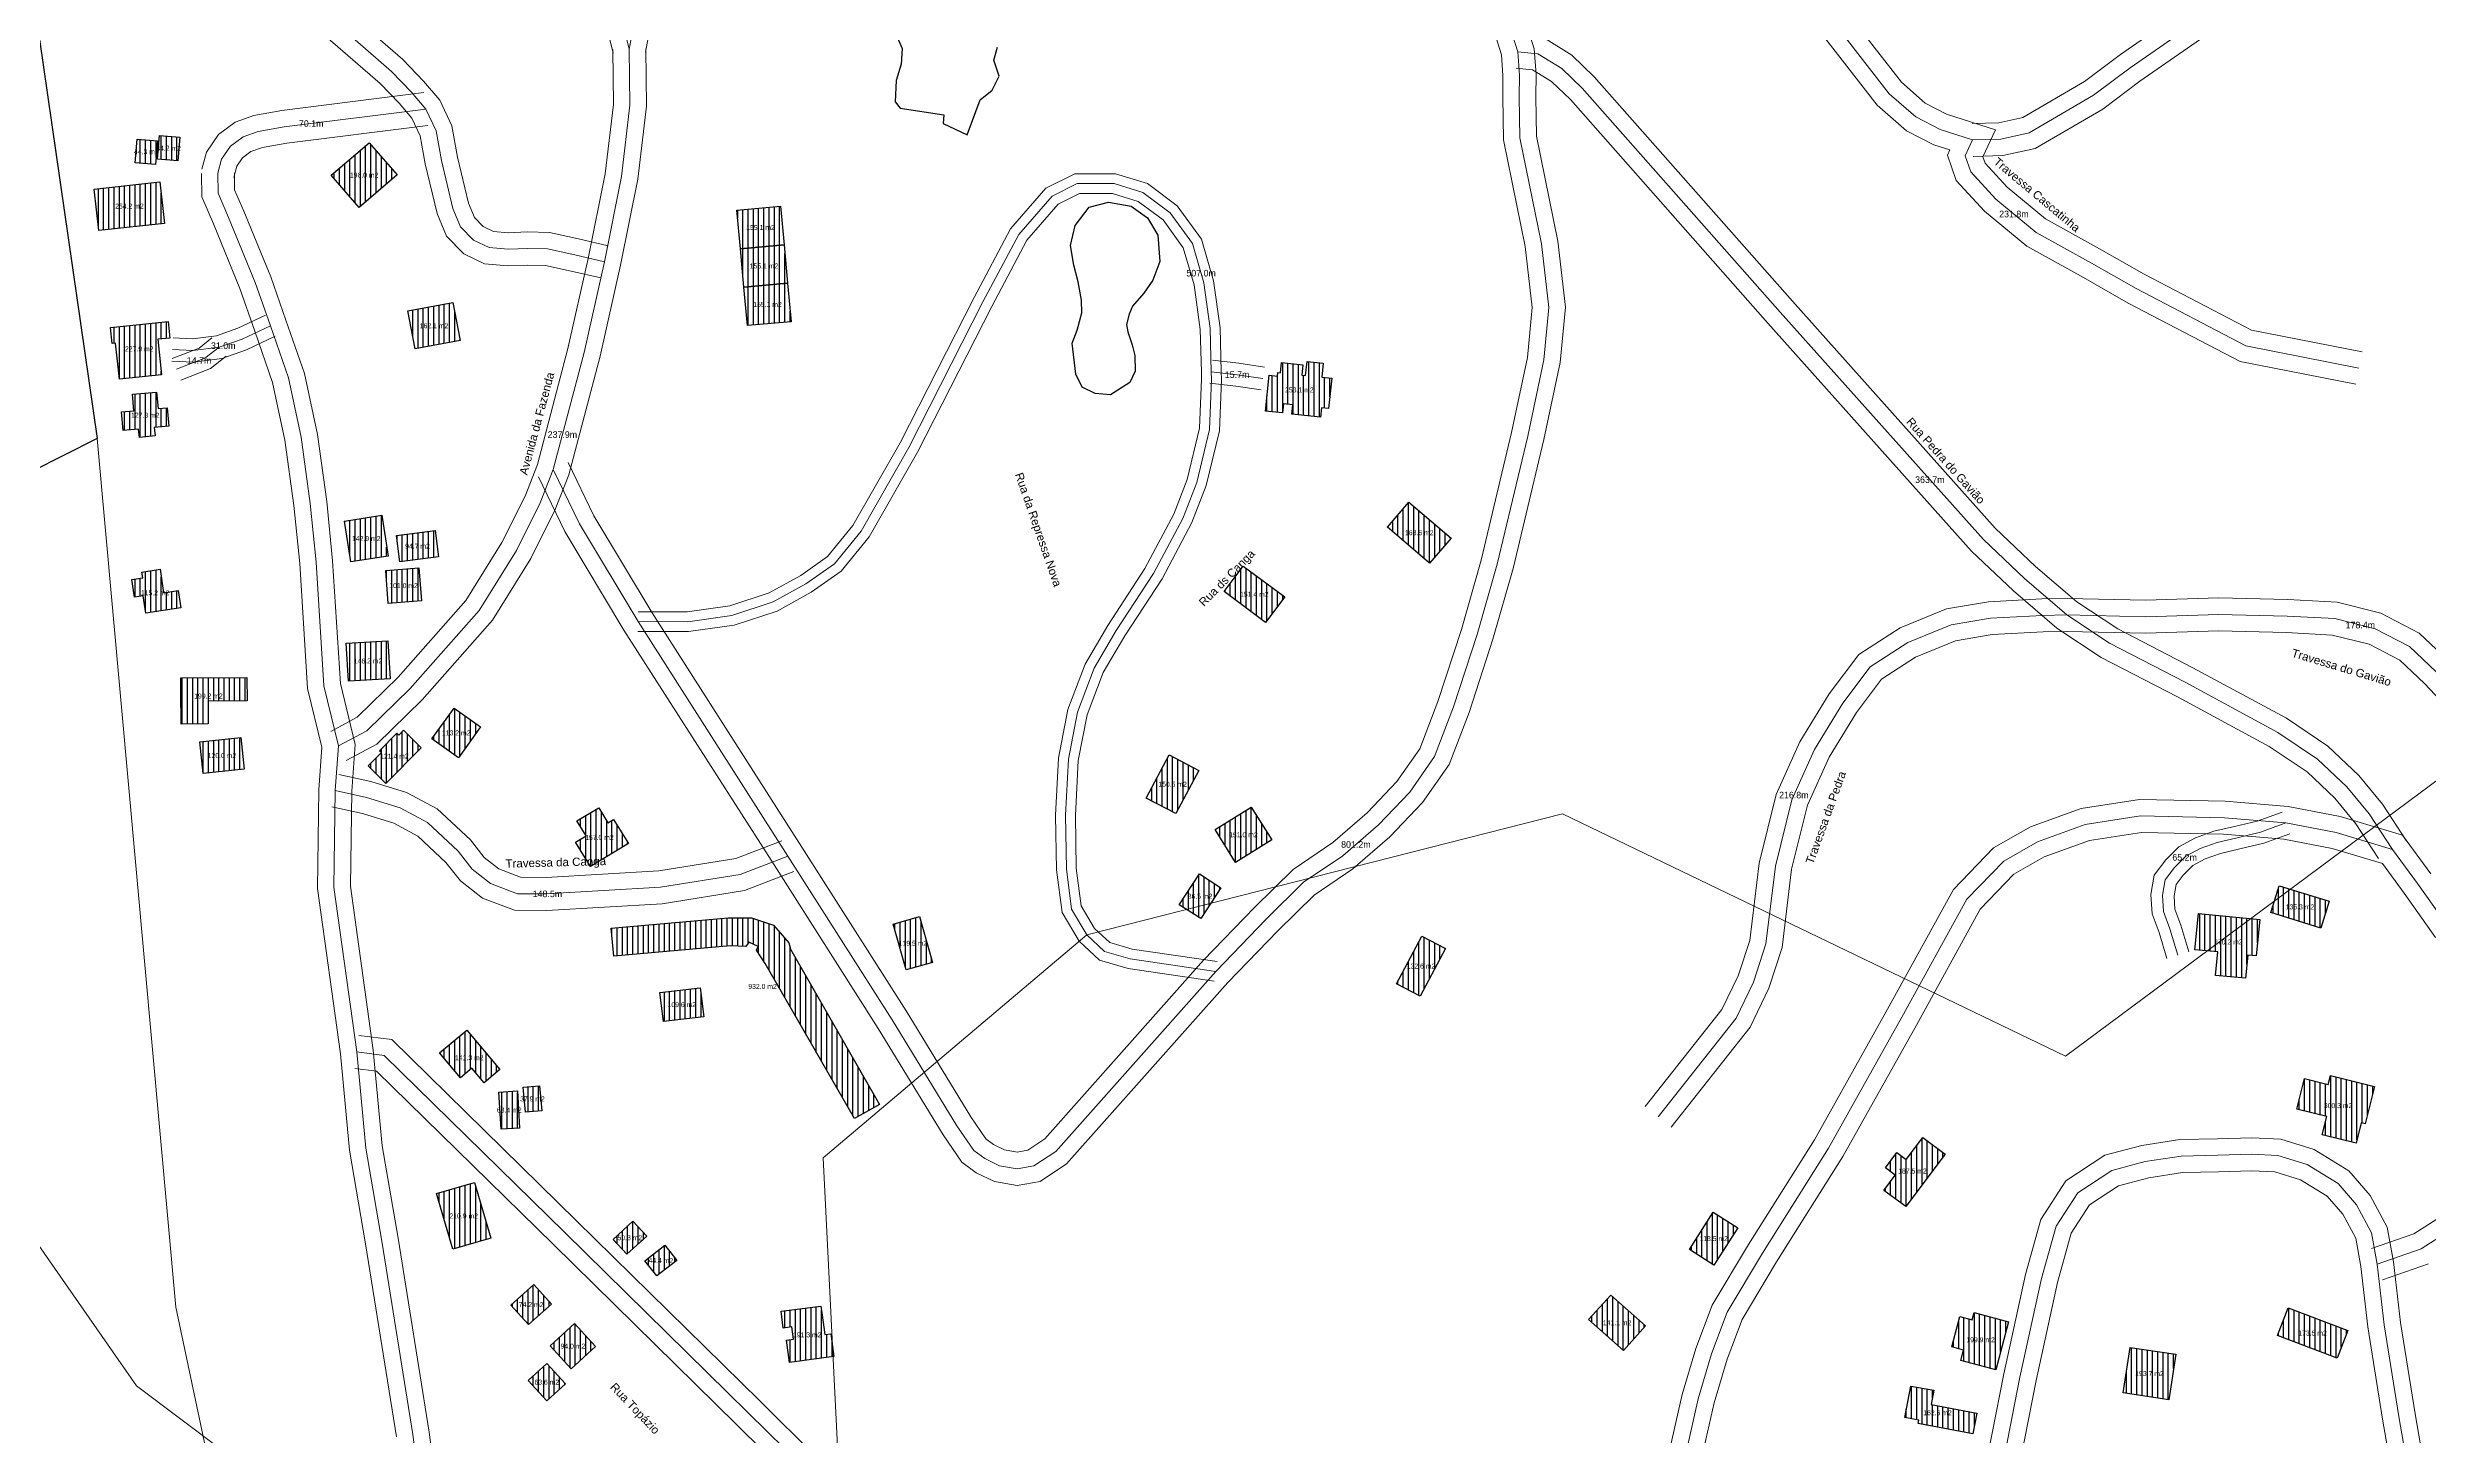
# Model space of a CAD drawing. Header units: metres. Extents: x -13451 to 9639, y -7413 to 5935.
# Drawn here: x -1100 to -378, y -76 to 344 of the extents above; entities that cross this region are included whole.
import ezdxf
from ezdxf.enums import TextEntityAlignment as Align

# ---------------------------------------------------------------- set-up
doc = ezdxf.new("R2010")
doc.units = ezdxf.units.M
for name, color, linetype, lineweight in [('ANNOT_AREA', 2, 'Continuous', 13), ('ANNOT_LENGTH', 2, 'Continuous', 13), ('EDIFICACAO', 7, 'Continuous', 30), ('TEXTO', 7, 'Continuous', 15), ('VEGETACAO', 3, 'Continuous', 13), ('VIAS', 8, 'Continuous', 15), ('VIAS_MEIO_FIO', 251, 'Continuous', 9)]:
    doc.layers.add(name, color=color, linetype=linetype, lineweight=lineweight)
doc.styles.add('PRO_STYLE', font='arial.ttf')

msp = doc.modelspace()

# ---------------------------------------------------------------- hatches: boundary and pattern name
at = {"layer": 'EDIFICACAO_HATCH'}
h = msp.add_hatch(dxfattribs=at)
h.set_pattern_fill('ANSI31', scale=0.5, angle=45)
h.paths.add_polyline_path([(-1065.75, 317.71), (-1059.63, 317.2), (-1060.23, 310.04), (-1066.34, 310.55), (-1065.75, 317.71)])
h = msp.add_hatch(dxfattribs=at)
h.set_pattern_fill('ANSI31', scale=0.5, angle=45)
h.paths.add_polyline_path([(-1072.5, 316.68), (-1066.37, 316.18), (-1066.97, 309), (-1073.1, 309.51), (-1072.5, 316.68)])
h = msp.add_hatch(dxfattribs=at)
h.set_pattern_fill('ANSI31', scale=0.5, angle=45)
h.paths.add_polyline_path([(-1013.75, 305.75), (-1002.24, 315.58), (-993.78, 305.79), (-1005.29, 295.96), (-1013.75, 305.75)])
h = msp.add_hatch(dxfattribs=at)
h.set_pattern_fill('ANSI31', scale=0.5, angle=45)
h.paths.add_polyline_path([(-1085.54, 301.54), (-1065.6, 303.74), (-1064.2, 291.14), (-1084.13, 288.95), (-1085.54, 301.54)])
h = msp.add_hatch(dxfattribs=at)
h.set_pattern_fill('ANSI31', scale=0.5, angle=45)
h.paths.add_polyline_path([(-889.74, 283.47), (-890.8, 295.13), (-877.6, 296.31), (-876.54, 284.66), (-889.74, 283.47)])
h = msp.add_hatch(dxfattribs=at)
h.set_pattern_fill('ANSI31', scale=0.5, angle=45)
h.paths.add_polyline_path([(-888.68, 271.81), (-889.74, 283.47), (-876.54, 284.66), (-875.48, 273), (-888.68, 271.81)])
h = msp.add_hatch(dxfattribs=at)
h.set_pattern_fill('ANSI31', scale=0.5, angle=45)
h.paths.add_polyline_path([(-990.48, 264.59), (-976.87, 267.15), (-974.69, 255.65), (-988.28, 253.08), (-990.48, 264.59)])
h = msp.add_hatch(dxfattribs=at)
h.set_pattern_fill('ANSI31', scale=0.5, angle=45)
h.paths.add_polyline_path([(-887.62, 260.16), (-888.68, 271.81), (-875.48, 273), (-874.42, 261.35), (-887.62, 260.16)])
h = msp.add_hatch(dxfattribs=at)
h.set_pattern_fill('ANSI31', scale=0.5, angle=45)
h.paths.add_polyline_path([(-1079.05, 254.85), (-1080.07, 254.75), (-1080.58, 259.62), (-1063.13, 261.43), (-1062.61, 256.4), (-1066.23, 256.02), (-1065.1, 245.26), (-1077.9, 243.92), (-1079.05, 254.85)])
h = msp.add_hatch(dxfattribs=at)
h.set_pattern_fill('ANSI31', scale=0.5, angle=45)
h.paths.add_polyline_path([(-713.68, 244.52), (-710.61, 244.2), (-711.57, 235.04), (-713.74, 235.25), (-714.04, 232.42), (-722.71, 233.32), (-722.42, 236.16), (-725.24, 236.46), (-725.53, 233.72), (-730.73, 234.26), (-729.59, 245.11), (-727.1, 244.85), (-726.99, 245.91), (-726.19, 245.83), (-725.86, 248.94), (-719.38, 248.27), (-719.71, 245.15), (-718.57, 245.03), (-718.12, 249.32), (-713.23, 248.8), (-713.68, 244.52)])
h = msp.add_hatch(dxfattribs=at)
h.set_pattern_fill('ANSI31', scale=0.5, angle=45)
h.paths.add_polyline_path([(-1072.07, 228.84), (-1076.77, 228.42), (-1077.27, 234.02), (-1073.49, 234.36), (-1073.94, 239.38), (-1066.65, 240.04), (-1066.2, 235.04), (-1063.41, 235.29), (-1062.91, 229.68), (-1067.34, 229.29), (-1067.1, 226.73), (-1071.84, 226.3), (-1072.07, 228.84)])
h = msp.add_hatch(dxfattribs=at)
h.set_pattern_fill('ANSI31', scale=0.5, angle=45)
h.paths.add_polyline_path([(-1009.69, 200.97), (-998.43, 202.7), (-996.52, 190.31), (-1007.78, 188.59), (-1009.69, 200.97)])
h = msp.add_hatch(dxfattribs=at)
h.set_pattern_fill('ANSI31', scale=0.5, angle=45)
h.paths.add_polyline_path([(-693.78, 199.11), (-687.23, 206.68), (-674.42, 195.73), (-680.98, 188.15), (-693.78, 199.11)])
h = msp.add_hatch(dxfattribs=at)
h.set_pattern_fill('ANSI31', scale=0.5, angle=45)
h.paths.add_polyline_path([(-993.98, 196.58), (-982.21, 198.07), (-981.2, 190.15), (-992.96, 188.65), (-993.98, 196.58)])
h = msp.add_hatch(dxfattribs=at)
h.set_pattern_fill('ANSI31', scale=0.5, angle=45)
h.paths.add_polyline_path([(-1064.5, 179.26), (-1060.11, 179.91), (-1059.32, 174.63), (-1069.9, 173.06), (-1070.69, 178.33), (-1073.33, 177.94), (-1074.13, 183.26), (-1070.82, 183.74), (-1071.09, 185.51), (-1065.56, 186.34), (-1064.5, 179.26)])
h = msp.add_hatch(dxfattribs=at)
h.set_pattern_fill('ANSI31', scale=0.5, angle=45)
h.paths.add_polyline_path([(-997.21, 186.02), (-987.17, 186.77), (-986.41, 176.77), (-996.45, 176.01), (-997.21, 186.02)])
h = msp.add_hatch(dxfattribs=at)
h.set_pattern_fill('ANSI31', scale=0.5, angle=45)
h.paths.add_polyline_path([(-737.45, 187.31), (-724.87, 177.96), (-730.67, 170.24), (-743.25, 179.59), (-737.45, 187.31)])
h = msp.add_hatch(dxfattribs=at)
h.set_pattern_fill('ANSI31', scale=0.5, angle=45)
h.paths.add_polyline_path([(-1008.53, 152.42), (-1009.24, 163.93), (-996.58, 164.71), (-995.88, 153.2), (-1008.53, 152.42)])
h = msp.add_hatch(dxfattribs=at)
h.set_pattern_fill('ANSI31', scale=0.5, angle=45)
h.paths.add_polyline_path([(-1051.02, 146.35), (-1050.97, 139.53), (-1059.21, 139.47), (-1059.29, 149.28), (-1059.32, 153.42), (-1039.25, 153.57), (-1039.19, 146.45), (-1051.02, 146.35)])
h = msp.add_hatch(dxfattribs=at)
h.set_pattern_fill('ANSI31', scale=0.5, angle=45)
h.paths.add_polyline_path([(-983.23, 134.95), (-976.51, 144.3), (-968.49, 138.61), (-975.21, 129.26), (-983.23, 134.95)])
h = msp.add_hatch(dxfattribs=at)
h.set_pattern_fill('ANSI31', scale=0.5, angle=45)
h.paths.add_polyline_path([(-998.54, 130.8), (-999.14, 131.39), (-993.86, 136.68), (-993.28, 136.11), (-991.84, 137.56), (-986.43, 132.24), (-997.18, 121.46), (-1002.56, 126.76), (-998.54, 130.8)])
h = msp.add_hatch(dxfattribs=at)
h.set_pattern_fill('ANSI31', scale=0.5, angle=45)
h.paths.add_polyline_path([(-1053.52, 134.05), (-1041.15, 135.36), (-1040.11, 125.78), (-1052.49, 124.45), (-1053.52, 134.05)])
h = msp.add_hatch(dxfattribs=at)
h.set_pattern_fill('ANSI31', scale=0.5, angle=45)
h.paths.add_polyline_path([(-766.81, 117.05), (-759.84, 130.16), (-750.86, 125.43), (-757.84, 112.33), (-766.81, 117.05)])
h = msp.add_hatch(dxfattribs=at)
h.set_pattern_fill('ANSI31', scale=0.5, angle=45)
h.paths.add_polyline_path([(-936.53, 105.58), (-939.3, 110.12), (-932.7, 114.1), (-929.91, 109.52), (-928.17, 110.58), (-923.7, 103.24), (-935.23, 96.3), (-939.71, 103.65), (-936.53, 105.58)])
h = msp.add_hatch(dxfattribs=at)
h.set_pattern_fill('ANSI31', scale=0.5, angle=45)
h.paths.add_polyline_path([(-745.96, 107.49), (-735, 114.28), (-728.79, 104.35), (-739.75, 97.56), (-745.96, 107.49)])
h = msp.add_hatch(dxfattribs=at)
h.set_pattern_fill('ANSI31', scale=0.5, angle=45)
h.paths.add_polyline_path([(-756.81, 84.71), (-750.7, 94.07), (-744.2, 89.88), (-750.32, 80.51), (-756.81, 84.71)])
h = msp.add_hatch(dxfattribs=at)
h.set_pattern_fill('ANSI31', scale=0.5, angle=45)
h.paths.add_polyline_path([(-423.62, 90.48), (-408.45, 85.79), (-411, 77.66), (-426.16, 82.35), (-423.62, 90.48)])
h = msp.add_hatch(dxfattribs=at)
h.set_pattern_fill('ANSI31', scale=0.5, angle=45)
h.paths.add_polyline_path([(-882.23, 66.94), (-884.94, 71.01), (-884.34, 72.04), (-887.17, 73.39), (-888.12, 72.08), (-892.73, 72.25), (-928.15, 69.16), (-928.9, 77.63), (-893.48, 80.73), (-886.39, 80.78), (-879.7, 78.57), (-875.12, 73.2), (-874.61, 71.26), (-847.63, 24.24), (-855.25, 19.93), (-882.23, 66.94)])
h = msp.add_hatch(dxfattribs=at)
h.set_pattern_fill('ANSI31', scale=0.5, angle=45)
h.paths.add_polyline_path([(-839.51, 64.97), (-843.46, 78.86), (-835.5, 81.11), (-831.54, 67.22), (-839.51, 64.97)])
h = msp.add_hatch(dxfattribs=at)
h.set_pattern_fill('ANSI31', scale=0.5, angle=45)
h.paths.add_polyline_path([(-442.16, 70.43), (-449.18, 71.11), (-448.09, 82.04), (-429.51, 80.22), (-430.6, 69.21), (-433.11, 69.45), (-433.8, 62.44), (-442.87, 63.33), (-442.16, 70.43)])
h = msp.add_hatch(dxfattribs=at)
h.set_pattern_fill('ANSI31', scale=0.5, angle=45)
h.paths.add_polyline_path([(-691.01, 60.81), (-683.33, 75.25), (-676.15, 71.47), (-683.84, 57.05), (-691.01, 60.81)])
h = msp.add_hatch(dxfattribs=at)
h.set_pattern_fill('ANSI31', scale=0.5, angle=45)
h.paths.add_polyline_path([(-914.16, 58.15), (-901.93, 59.6), (-900.87, 50.77), (-913.1, 49.31), (-914.16, 58.15)])
h = msp.add_hatch(dxfattribs=at)
h.set_pattern_fill('ANSI31', scale=0.5, angle=45)
h.paths.add_polyline_path([(-962.63, 34.8), (-967.42, 30.81), (-971.1, 35.17), (-974.54, 32.31), (-980.89, 39.85), (-972.66, 46.71), (-962.63, 34.8)])
h = msp.add_hatch(dxfattribs=at)
h.set_pattern_fill('ANSI31', scale=0.5, angle=45)
h.paths.add_polyline_path([(-955.58, 29.47), (-950.63, 29.91), (-949.94, 22.32), (-954.89, 21.88), (-955.58, 29.47)])
h = msp.add_hatch(dxfattribs=at)
h.set_pattern_fill('ANSI31', scale=0.5, angle=45)
h.paths.add_polyline_path([(-398.74, 18.62), (-400.32, 12.45), (-410.6, 15.03), (-409.2, 20.53), (-418.25, 22.81), (-415.9, 32.07), (-408.76, 30.28), (-408.07, 33.02), (-394.69, 29.65), (-397.58, 18.33), (-398.74, 18.62)])
h = msp.add_hatch(dxfattribs=at)
h.set_pattern_fill('ANSI31', scale=0.5, angle=45)
h.paths.add_polyline_path([(-962.93, 27.98), (-957.29, 28.3), (-956.66, 17.07), (-962.29, 16.76), (-962.93, 27.98)])
h = msp.add_hatch(dxfattribs=at)
h.set_pattern_fill('ANSI31', scale=0.5, angle=45)
h.paths.add_polyline_path([(-536.58, 7.55), (-531.54, 14.22), (-524.77, 9.17), (-536.76, -6.72), (-543.35, -1.8), (-539.91, 2.76), (-542.92, 5.01), (-539.4, 9.66), (-536.58, 7.55)])
h = msp.add_hatch(dxfattribs=at)
h.set_pattern_fill('ANSI31', scale=0.5, angle=45)
h.paths.add_polyline_path([(-981.83, -2.8), (-970.31, 0.57), (-965.33, -16.27), (-976.87, -19.64), (-981.83, -2.8)])
h = msp.add_hatch(dxfattribs=at)
h.set_pattern_fill('ANSI31', scale=0.5, angle=45)
h.paths.add_polyline_path([(-928.36, -16.65), (-922.34, -11.14), (-918.15, -15.66), (-924.16, -21.17), (-928.36, -16.65)])
h = msp.add_hatch(dxfattribs=at)
h.set_pattern_fill('ANSI31', scale=0.5, angle=45)
h.paths.add_polyline_path([(-595.04, -8.41), (-587.58, -13.14), (-594.83, -24.43), (-602.29, -19.7), (-595.04, -8.41)])
h = msp.add_hatch(dxfattribs=at)
h.set_pattern_fill('ANSI31', scale=0.5, angle=45)
h.paths.add_polyline_path([(-918.68, -23.15), (-912.66, -18.45), (-909.06, -23.01), (-915.07, -27.72), (-918.68, -23.15)])
h = msp.add_hatch(dxfattribs=at)
h.set_pattern_fill('ANSI31', scale=0.5, angle=45)
h.paths.add_polyline_path([(-959.31, -36.57), (-952.34, -30.36), (-947.02, -36.27), (-954, -42.47), (-959.31, -36.57)])
h = msp.add_hatch(dxfattribs=at)
h.set_pattern_fill('ANSI31', scale=0.5, angle=45)
h.paths.add_polyline_path([(-622.26, -50.32), (-632.8, -40.95), (-626.12, -33.51), (-615.57, -42.89), (-622.26, -50.32)])
h = msp.add_hatch(dxfattribs=at)
h.set_pattern_fill('ANSI31', scale=0.5, angle=45)
h.paths.add_polyline_path([(-947.38, -48.94), (-940, -42.18), (-933.63, -49.07), (-941.01, -55.82), (-947.38, -48.94)])
h = msp.add_hatch(dxfattribs=at)
h.set_pattern_fill('ANSI31', scale=0.5, angle=45)
h.paths.add_polyline_path([(-877.46, -38.43), (-865.36, -36.85), (-865.08, -38.92), (-864.23, -45.48), (-862.36, -45.23), (-861.45, -52.17), (-874.91, -53.93), (-875.81, -47.17), (-873.68, -46.89), (-874.16, -43.18), (-876.8, -43.52), (-877.46, -38.43)])
h = msp.add_hatch(dxfattribs=at)
h.set_pattern_fill('ANSI31', scale=0.5, angle=45)
h.paths.add_polyline_path([(-519.25, -50.18), (-522.81, -49.25), (-520.34, -40.01), (-516.61, -41), (-516.03, -38.85), (-505.6, -41.6), (-509.49, -56.14), (-520.09, -53.33), (-519.25, -50.18)])
h = msp.add_hatch(dxfattribs=at)
h.set_pattern_fill('ANSI31', scale=0.5, angle=45)
h.paths.add_polyline_path([(-420.93, -37.41), (-402.85, -44.26), (-406.07, -52.64), (-424.14, -45.79), (-420.93, -37.41)])
h = msp.add_hatch(dxfattribs=at)
h.set_pattern_fill('ANSI31', scale=0.5, angle=45)
h.paths.add_polyline_path([(-468.72, -49.38), (-454.95, -51.47), (-457.06, -65.21), (-470.84, -63.12), (-468.72, -49.38)])
h = msp.add_hatch(dxfattribs=at)
h.set_pattern_fill('ANSI31', scale=0.5, angle=45)
h.paths.add_polyline_path([(-954.05, -59.38), (-948.45, -54.27), (-942.77, -60.44), (-948.37, -65.55), (-954.05, -59.38)])
h = msp.add_hatch(dxfattribs=at)
h.set_pattern_fill('ANSI31', scale=0.5, angle=45)
h.paths.add_polyline_path([(-532.8, -71.43), (-537.05, -70.63), (-535.23, -61.07), (-528.2, -62.38), (-529.03, -66.68), (-515.23, -69.28), (-516.42, -75.57), (-533, -72.47), (-532.8, -71.43)])

# ---------------------------------------------------------------- linework, layer by layer
for points in [[(-1359.18, 376.78), (-1251.73, 393.13), (-1182.23, 455.67), (-1123.29, 561.25), (-1113.37, 425.24), (-1084.64, 225.97), (-1144.68, 195.71), (-1293.79, 189.83), (-1358.37, 234.76), (-1410.48, 232.54), (-1457.72, 254.47), (-1418.61, 323.59), (-1359.18, 376.78)], [(-788.19, 245.44), (-789.24, 254.87), (-787.79, 258.79), (-786.36, 264), (-786.39, 267.91), (-787.41, 273.43), (-788.75, 278.47), (-789.78, 284.48), (-788.35, 290.5), (-784.13, 296.07), (-778.25, 297.57), (-771.37, 296.33), (-766.44, 292.77), (-763.29, 287.59), (-762.75, 279.63), (-764.83, 273.92), (-767.59, 269.99), (-770.99, 266.07), (-771.96, 263.62), (-772.76, 260.52), (-772.41, 258.24), (-771.07, 254.36), (-770.24, 251.11), (-770.2, 246.38), (-771.81, 242.96), (-777.67, 239.17), (-782.26, 239.63), (-786.21, 241.55), (-788.19, 245.44)]]:
    msp.add_lwpolyline(points, close=True)
msp.add_lwpolyline([(-842.56, 348.28), (-840.72, 344.06), (-841.02, 339.35), (-842.62, 334.45), (-842.9, 327.94), (-841.41, 326), (-841.41, 326), (-828.11, 324.03), (-828.38, 321.42), (-821.07, 317.95), (-817.18, 328.53), (-813.54, 331.47), (-811.42, 335.7), (-812.97, 340.54), (-811.91, 344.52)])
at = {"layer": 'EDIFICACAO'}
for points in [[(-1065.75, 317.71), (-1059.63, 317.2), (-1060.23, 310.04), (-1066.34, 310.55), (-1065.75, 317.71)], [(-1072.5, 316.68), (-1066.37, 316.18), (-1066.97, 309), (-1073.1, 309.51), (-1072.5, 316.68)], [(-1013.75, 305.75), (-1002.24, 315.58), (-993.78, 305.79), (-1005.29, 295.96), (-1013.75, 305.75)], [(-1085.54, 301.54), (-1065.6, 303.74), (-1064.2, 291.14), (-1084.13, 288.95), (-1085.54, 301.54)], [(-889.74, 283.47), (-890.8, 295.13), (-877.6, 296.31), (-876.54, 284.66), (-889.74, 283.47)], [(-888.68, 271.81), (-889.74, 283.47), (-876.54, 284.66), (-875.48, 273), (-888.68, 271.81)], [(-990.48, 264.59), (-976.87, 267.15), (-974.69, 255.65), (-988.28, 253.08), (-990.48, 264.59)], [(-887.62, 260.16), (-888.68, 271.81), (-875.48, 273), (-874.42, 261.35), (-887.62, 260.16)], [(-1079.05, 254.85), (-1080.07, 254.75), (-1080.58, 259.62), (-1063.13, 261.43), (-1062.61, 256.4), (-1066.23, 256.02), (-1065.1, 245.26), (-1077.9, 243.92), (-1079.05, 254.85)], [(-713.68, 244.52), (-710.61, 244.2), (-711.57, 235.04), (-713.74, 235.25), (-714.04, 232.42), (-722.71, 233.32), (-722.42, 236.16), (-725.24, 236.46), (-725.53, 233.72), (-730.73, 234.26), (-729.59, 245.11), (-727.1, 244.85), (-726.99, 245.91), (-726.19, 245.83), (-725.86, 248.94), (-719.38, 248.27), (-719.71, 245.15), (-718.57, 245.03), (-718.12, 249.32), (-713.23, 248.8), (-713.68, 244.52)], [(-1072.07, 228.84), (-1076.77, 228.42), (-1077.27, 234.02), (-1073.49, 234.36), (-1073.94, 239.38), (-1066.65, 240.04), (-1066.2, 235.04), (-1063.41, 235.29), (-1062.91, 229.68), (-1067.34, 229.29), (-1067.1, 226.73), (-1071.84, 226.3), (-1072.07, 228.84)], [(-1009.69, 200.97), (-998.43, 202.7), (-996.52, 190.31), (-1007.78, 188.59), (-1009.69, 200.97)], [(-693.78, 199.11), (-687.23, 206.68), (-674.42, 195.73), (-680.98, 188.15), (-693.78, 199.11)], [(-993.98, 196.58), (-982.21, 198.07), (-981.2, 190.15), (-992.96, 188.65), (-993.98, 196.58)], [(-1064.5, 179.26), (-1060.11, 179.91), (-1059.32, 174.63), (-1069.9, 173.06), (-1070.69, 178.33), (-1073.33, 177.94), (-1074.13, 183.26), (-1070.82, 183.74), (-1071.09, 185.51), (-1065.56, 186.34), (-1064.5, 179.26)], [(-997.21, 186.02), (-987.17, 186.77), (-986.41, 176.77), (-996.45, 176.01), (-997.21, 186.02)], [(-737.45, 187.31), (-724.87, 177.96), (-730.67, 170.24), (-743.25, 179.59), (-737.45, 187.31)], [(-1008.53, 152.42), (-1009.24, 163.93), (-996.58, 164.71), (-995.88, 153.2), (-1008.53, 152.42)], [(-1051.02, 146.35), (-1050.97, 139.53), (-1059.21, 139.47), (-1059.29, 149.28), (-1059.32, 153.42), (-1039.25, 153.57), (-1039.19, 146.45), (-1051.02, 146.35)], [(-983.23, 134.95), (-976.51, 144.3), (-968.49, 138.61), (-975.21, 129.26), (-983.23, 134.95)], [(-998.54, 130.8), (-999.14, 131.39), (-993.86, 136.68), (-993.28, 136.11), (-991.84, 137.56), (-986.43, 132.24), (-997.18, 121.46), (-1002.56, 126.76), (-998.54, 130.8)], [(-1053.52, 134.05), (-1041.15, 135.36), (-1040.11, 125.78), (-1052.49, 124.45), (-1053.52, 134.05)], [(-766.81, 117.05), (-759.84, 130.16), (-750.86, 125.43), (-757.84, 112.33), (-766.81, 117.05)], [(-936.53, 105.58), (-939.3, 110.12), (-932.7, 114.1), (-929.91, 109.52), (-928.17, 110.58), (-923.7, 103.24), (-935.23, 96.3), (-939.71, 103.65), (-936.53, 105.58)], [(-745.96, 107.49), (-735, 114.28), (-728.79, 104.35), (-739.75, 97.56), (-745.96, 107.49)], [(-756.81, 84.71), (-750.7, 94.07), (-744.2, 89.88), (-750.32, 80.51), (-756.81, 84.71)], [(-423.62, 90.48), (-408.45, 85.79), (-411, 77.66), (-426.16, 82.35), (-423.62, 90.48)], [(-882.23, 66.94), (-884.94, 71.01), (-884.34, 72.04), (-887.17, 73.39), (-888.12, 72.08), (-892.73, 72.25), (-928.15, 69.16), (-928.9, 77.63), (-893.48, 80.73), (-886.39, 80.78), (-879.7, 78.57), (-875.12, 73.2), (-874.61, 71.26), (-847.63, 24.24), (-855.25, 19.93), (-882.23, 66.94)], [(-839.51, 64.97), (-843.46, 78.86), (-835.5, 81.11), (-831.54, 67.22), (-839.51, 64.97)], [(-442.16, 70.43), (-449.18, 71.11), (-448.09, 82.04), (-429.51, 80.22), (-430.6, 69.21), (-433.11, 69.45), (-433.8, 62.44), (-442.87, 63.33), (-442.16, 70.43)], [(-691.01, 60.81), (-683.33, 75.25), (-676.15, 71.47), (-683.84, 57.05), (-691.01, 60.81)], [(-914.16, 58.15), (-901.93, 59.6), (-900.87, 50.77), (-913.1, 49.31), (-914.16, 58.15)], [(-962.63, 34.8), (-967.42, 30.81), (-971.1, 35.17), (-974.54, 32.31), (-980.89, 39.85), (-972.66, 46.71), (-962.63, 34.8)], [(-955.58, 29.47), (-950.63, 29.91), (-949.94, 22.32), (-954.89, 21.88), (-955.58, 29.47)], [(-398.74, 18.62), (-400.32, 12.45), (-410.6, 15.03), (-409.2, 20.53), (-418.25, 22.81), (-415.9, 32.07), (-408.76, 30.28), (-408.07, 33.02), (-394.69, 29.65), (-397.58, 18.33), (-398.74, 18.62)], [(-962.93, 27.98), (-957.29, 28.3), (-956.66, 17.07), (-962.29, 16.76), (-962.93, 27.98)], [(-536.58, 7.55), (-531.54, 14.22), (-524.77, 9.17), (-536.76, -6.72), (-543.35, -1.8), (-539.91, 2.76), (-542.92, 5.01), (-539.4, 9.66), (-536.58, 7.55)], [(-981.83, -2.8), (-970.31, 0.57), (-965.33, -16.27), (-976.87, -19.64), (-981.83, -2.8)], [(-928.36, -16.65), (-922.34, -11.14), (-918.15, -15.66), (-924.16, -21.17), (-928.36, -16.65)], [(-595.04, -8.41), (-587.58, -13.14), (-594.83, -24.43), (-602.29, -19.7), (-595.04, -8.41)], [(-918.68, -23.15), (-912.66, -18.45), (-909.06, -23.01), (-915.07, -27.72), (-918.68, -23.15)], [(-959.31, -36.57), (-952.34, -30.36), (-947.02, -36.27), (-954, -42.47), (-959.31, -36.57)], [(-622.26, -50.32), (-632.8, -40.95), (-626.12, -33.51), (-615.57, -42.89), (-622.26, -50.32)], [(-947.38, -48.94), (-940, -42.18), (-933.63, -49.07), (-941.01, -55.82), (-947.38, -48.94)], [(-877.46, -38.43), (-865.36, -36.85), (-865.08, -38.92), (-864.23, -45.48), (-862.36, -45.23), (-861.45, -52.17), (-874.91, -53.93), (-875.81, -47.17), (-873.68, -46.89), (-874.16, -43.18), (-876.8, -43.52), (-877.46, -38.43)], [(-519.25, -50.18), (-522.81, -49.25), (-520.34, -40.01), (-516.61, -41), (-516.03, -38.85), (-505.6, -41.6), (-509.49, -56.14), (-520.09, -53.33), (-519.25, -50.18)], [(-420.93, -37.41), (-402.85, -44.26), (-406.07, -52.64), (-424.14, -45.79), (-420.93, -37.41)], [(-468.72, -49.38), (-454.95, -51.47), (-457.06, -65.21), (-470.84, -63.12), (-468.72, -49.38)], [(-954.05, -59.38), (-948.45, -54.27), (-942.77, -60.44), (-948.37, -65.55), (-954.05, -59.38)], [(-532.8, -71.43), (-537.05, -70.63), (-535.23, -61.07), (-528.2, -62.38), (-529.03, -66.68), (-515.23, -69.28), (-516.42, -75.57), (-533, -72.47), (-532.8, -71.43)]]:
    msp.add_lwpolyline(points, close=True, dxfattribs=at)
at = {"layer": 'VEGETACAO'}
for points in [[(-1359.18, 376.78), (-1418.61, 323.59), (-1457.72, 254.47), (-1410.48, 232.54), (-1358.37, 234.76), (-1293.79, 189.83), (-1144.68, 195.71), (-1084.64, 225.97), (-1060.8, -37.21), (-1029.46, -185.25), (-1013.63, -584.57)], [(-1742.45, -2085.68), (-1052.73, -1369.28), (-1020.74, -921.73), (-1013.63, -584.57), (-1029.46, -185.25), (-854.9, -189.05), (-864.66, 8.05), (-784.82, 75.62), (-640.72, 112.23), (-488.3, 38.88), (-297.78, 180.32), (-311.39, 202.18), (-353.44, 269.67), (-234.68, 285.83), (-203.75, 270.72), (-108.67, 192.83), (170.89, 20.63), (389.84, 105.68)]]:
    msp.add_lwpolyline(points, dxfattribs=at)
at = {"layer": 'VIAS'}
for points in [[(-516.48, 316.41), (-507.94, 316.64), (-499.38, 318.52), (-479.85, 329.93), (-468.76, 338.23), (-421.04, 371.45), (-350.92, 414.35), (-291.69, 452.4), (-205.12, 507.53)], [(-925.9, 394.47), (-928, 377.67), (-928.33, 367.23), (-926.74, 357.12), (-923.42, 343.9)], [(-923.42, 343.9), (-921.09, 356.75), (-919.8, 367.88), (-921.11, 378.36), (-925.9, 394.47)], [(-577.21, 376.09), (-541.72, 330.42), (-533.68, 323.37), (-526.32, 319.6), (-516.48, 316.41), (-518.74, 311.56), (-517.05, 306.79), (-509.43, 298.5), (-497.24, 288.33), (-480.47, 279.07), (-466.94, 271.4), (-433.71, 254.03), (-399.44, 247.29)], [(-930.97, 279.5), (-939.96, 281.57), (-948.24, 283.38), (-954.28, 283.52), (-960.12, 283.28), (-965.91, 283.78), (-970.63, 286.07), (-974.55, 290.08), (-976.91, 295.66), (-980.33, 310.19), (-981.98, 319.17), (-985.04, 325.77), (-989.43, 330.88), (-995.43, 337.1), (-1013.59, 352.87)], [(-946.47, 216.55), (-938.52, 200.13), (-920.79, 170.5), (-875.38, 99.46), (-843.8, 49.9), (-824.16, 17.73), (-819.02, 10.26), (-815.71, 7.82), (-811.28, 5.66), (-805.92, 4.74), (-800.83, 5.6), (-794.26, 10.02), (-745.79, 64.53), (-730.51, 80.38), (-719.17, 91.54), (-707.25, 99.56), (-696.44, 108.94), (-687.02, 118.85), (-679.53, 129.58), (-673.73, 144.66), (-666.59, 166.6), (-660.54, 187.86), (-651.25, 226.72), (-646.4, 249.79), (-644.86, 265.67), (-647.06, 284.94), (-653.61, 317.04), (-653.84, 329.5), (-653.75, 336.06), (-654.27, 343.09), (-657.17, 352.31)], [(-1011.55, 132.84), (-1002.91, 137.42), (-989.79, 150.22), (-968.92, 173.9), (-957.62, 192.04), (-950.43, 206.46), (-946.47, 216.55), (-937.14, 252.05), (-930.97, 279.5), (-925.76, 305.32), (-923.22, 326.91), (-923.42, 343.9)], [(-389.3, 101.48), (-396.32, 112.22), (-403.12, 120.44), (-411.99, 128.86), (-424.02, 136.91), (-452.12, 152.11), (-475.05, 163.99), (-487.94, 172.51), (-500.77, 183.51), (-513.2, 195.32), (-574.82, 264.25), (-634.73, 332.09), (-640.97, 338.07), (-648.15, 342.54), (-654.27, 343.09)], [(-985.04, 325.77), (-1027.95, 320.35), (-1035.88, 318.98), (-1040.45, 317.32), (-1044.21, 314.56), (-1046.93, 310.57), (-1048.06, 306.31)], [(-986.01, -99.01), (-989.03, -75.77), (-998.38, -17.15), (-1003.26, 11.01), (-1005.94, 40.12), (-1012.9, 90), (-1012.52, 119.31), (-1011.55, 132.84), (-1015.93, 150.99), (-1018.28, 188.47), (-1020.06, 206.24), (-1022.81, 226.33), (-1026.68, 244.31), (-1032.17, 260.14), (-1036.72, 273.2), (-1044.82, 292.93), (-1047.96, 300.24), (-1048.06, 306.31)], [(-745.79, 64.53), (-771.68, 68.33), (-779.42, 70.6), (-784.82, 75.62), (-789.42, 83.38), (-791.01, 95.55), (-791.27, 111.83), (-790.42, 128.79), (-787.63, 143.04), (-782.64, 156.35), (-775.91, 167.75), (-764.63, 185.02), (-755.78, 201.75), (-751.52, 212.65), (-747.65, 228.69), (-747.07, 243.88), (-747.13, 246.2), (-747.46, 259.24), (-749.34, 273.14), (-752.86, 285.02), (-759.58, 294.3), (-767.84, 300.5), (-776.59, 303.18), (-787.73, 303.18), (-795.35, 299.36), (-805.44, 287.79), (-816.3, 267.33), (-838.78, 223.23), (-853.23, 197.85), (-861.28, 188.01), (-869.91, 181.92), (-879.84, 176.45), (-892.33, 172.33), (-905.67, 170.46), (-920.79, 170.5)], [(-1061.8, 252.94), (-1055.6, 252.64), (-1047.7, 253.65), (-1040.7, 256.1), (-1032.17, 260.14)], [(-1060.59, 246.93), (-1052.02, 250.27), (-1047.7, 253.65)], [(-747.13, 246.2), (-739.23, 245.3), (-731.52, 244.13)], [(-487.94, 172.51), (-495.33, 172.39), (-511.08, 171.54), (-523.03, 169.53), (-536.1, 164.2), (-547.5, 156.77), (-555.81, 145.77), (-564.38, 131.76), (-571.29, 116.52), (-576.24, 96.38), (-579.11, 72.83), (-582.88, 61.31), (-588.16, 50.33), (-611.75, 20.48)], [(-340.05, 105.41), (-345.4, 115), (-356, 131.52), (-367.82, 146.55), (-376.06, 155.25), (-384.16, 162.91), (-394.58, 168.32), (-406.76, 171.4), (-421.16, 172.17), (-441.98, 172.69), (-463.98, 171.95), (-487.94, 172.51)], [(-1012.52, 119.31), (-1003.01, 117.24), (-992.84, 114.09), (-984.56, 109.63), (-975.27, 100.95), (-970.98, 95.5), (-965.44, 91.17), (-957.3, 88.07), (-948.49, 88), (-913.98, 90.02), (-889.8, 93.89), (-875.38, 99.46)], [(-603.2, -80.7), (-599.59, -64.94), (-595.58, -51.31), (-590.82, -38.75), (-580.15, -20.83), (-560.11, 10.96), (-537.91, 50.69), (-518.26, 86.39), (-507.05, 97.96), (-496.86, 103.75), (-482.36, 109.01), (-465.62, 111.63), (-440.19, 111.09), (-421.55, 109.5), (-406.33, 106.61), (-389.3, 101.48), (-381.7, 91.13), (-371.78, 77.21)], [(-421.55, 109.5), (-429.24, 106.72), (-436.38, 105.03), (-442.43, 103.61), (-447.5, 101.8), (-451.89, 99.45), (-455.3, 96), (-458.17, 92.28), (-458.96, 87.63), (-458.64, 82.7), (-456.69, 77.38), (-454.29, 69.47)], [(-979.58, -126.73), (-971.07, -125.3), (-962.94, -124.69), (-944.61, -125.36), (-927.62, -127.13), (-919.98, -128.39), (-907.09, -128.69), (-891.95, -129.77), (-883.3, -129.8), (-875.3, -129.75), (-864.7, -129.03), (-861.19, -127.34), (-858.76, -123.14), (-858.87, -113.83), (-860.04, -103.4), (-863.83, -95.12), (-870.6, -85.79), (-887.4, -69.16), (-942.96, -14.56), (-997.68, 39.09), (-1005.94, 40.12)], [(-381.8, -102.38), (-387.38, -70.33), (-391.82, -42.5), (-393.95, -24.18), (-395.63, -14.66), (-400.21, -6.21), (-405.78, 0.31), (-415.1, 6.02), (-424.02, 8.74), (-431.99, 9.16), (-442.15, 8.84), (-453.31, 8.6), (-464.17, 6.9), (-474.33, 4.18), (-484.65, -2.55), (-491.2, -12.65), (-495.57, -28.48), (-502.17, -58.43), (-512.72, -112.34)], [(-986.01, -99.01), (-1004.13, -99.46), (-1028.5, -95.55), (-1046.3, -80.89), (-1072.68, -60.97), (-1106.22, -12.81), (-1119.5, -11.02), (-1134.37, -10.33), (-1148.03, -24.11), (-1166.04, -45.03), (-1180.27, -57.16), (-1200.58, -65.52), (-1219.26, -70.03), (-1231.83, -82.15), (-1256.94, -109.7), (-1269.83, -115.52)], [(-372.45, -14.23), (-380.59, -19.49), (-393.95, -24.18)]]:
    msp.add_lwpolyline(points, dxfattribs=at)
at = {"layer": 'VIAS_MEIO_FIO', "color": 251}
for points in [[(-516.62, 321.4), (-508.55, 321.63), (-501.23, 323.23), (-482.62, 334.1), (-471.68, 342.29), (-423.77, 375.64), (-353.58, 418.59), (-294.39, 456.61), (-207.81, 511.74)], [(-516.34, 311.41), (-507.33, 311.66), (-497.54, 313.8), (-477.08, 325.75), (-465.83, 334.18), (-418.3, 367.26), (-348.26, 410.11), (-289, 448.19), (-202.44, 503.31)], [(-930.86, 395.09), (-932.99, 378.06), (-933.34, 366.91), (-931.64, 356.12), (-928.27, 342.68)], [(-918.5, 343.01), (-916.14, 356.01), (-914.77, 367.91), (-916.2, 379.39), (-921.11, 395.89)], [(-573.26, 379.15), (-538.06, 333.87), (-530.84, 327.54), (-524.4, 324.23), (-509.57, 319.42), (-513.34, 311.3), (-512.68, 309.42), (-505.97, 302.12), (-494.41, 292.48), (-478.02, 283.44), (-464.55, 275.79), (-432.04, 258.79), (-398.47, 252.2)], [(-581.16, 373.02), (-545.37, 326.98), (-536.51, 319.2), (-528.25, 314.97), (-523.4, 313.4), (-524.13, 311.82), (-521.42, 304.16), (-512.89, 294.87), (-500.08, 284.19), (-482.91, 274.71), (-469.33, 267), (-435.39, 249.26), (-400.4, 242.39)], [(-929.84, 284.37), (-938.86, 286.45), (-947.64, 288.37), (-954.33, 288.52), (-960.01, 288.29), (-964.56, 288.68), (-967.67, 290.19), (-970.31, 292.9), (-972.14, 297.22), (-975.43, 311.22), (-977.18, 320.7), (-980.8, 328.5), (-985.73, 334.24), (-991.99, 340.73), (-1010.23, 356.57)], [(-950.97, 214.37), (-942.92, 197.75), (-925.04, 167.87), (-879.59, 96.77), (-848.04, 47.26), (-828.36, 15.01), (-822.66, 6.74), (-818.31, 3.53), (-812.83, 0.85), (-805.93, -0.33), (-798.93, 0.85), (-790.95, 6.22), (-742.13, 61.14), (-726.95, 76.86), (-715.99, 87.65), (-704.21, 95.58), (-692.99, 105.32), (-683.14, 115.68), (-675.08, 127.22), (-669.01, 142.99), (-661.8, 165.14), (-655.7, 186.59), (-646.37, 225.62), (-641.45, 249.03), (-639.83, 265.71), (-642.11, 285.72), (-648.62, 317.59), (-648.83, 329.51), (-648.75, 336.22), (-649.33, 344.04), (-652.46, 354.03)], [(-932.09, 274.63), (-941.05, 276.69), (-948.84, 278.4), (-954.24, 278.52), (-960.23, 278.27), (-967.26, 278.88), (-973.6, 281.95), (-978.79, 287.27), (-981.68, 294.1), (-985.22, 309.17), (-986.78, 317.64), (-989.29, 323.04), (-993.13, 327.51), (-998.88, 333.47), (-1016.96, 349.17)], [(-941.97, 218.73), (-934.12, 202.51), (-916.53, 173.13), (-871.16, 102.15), (-839.56, 52.55), (-819.97, 20.46), (-815.38, 13.79), (-813.11, 12.11), (-809.73, 10.47), (-805.91, 9.81), (-802.72, 10.35), (-797.58, 13.81), (-749.46, 67.93), (-734.06, 83.89), (-722.34, 95.43), (-710.3, 103.54), (-699.9, 112.56), (-690.91, 122.02), (-683.98, 131.95), (-678.44, 146.33), (-671.37, 168.06), (-665.38, 189.12), (-656.13, 227.81), (-651.35, 250.55), (-649.89, 265.62), (-652, 284.15), (-658.6, 316.49), (-658.84, 329.49), (-658.75, 335.91), (-659.21, 342.14), (-661.87, 350.6)], [(-385.12, 104.22), (-392.29, 115.19), (-399.46, 123.86), (-408.86, 132.78), (-421.44, 141.2), (-449.78, 156.53), (-472.51, 168.31), (-484.92, 176.51), (-497.42, 187.23), (-509.61, 198.8), (-571.08, 267.57), (-631.12, 335.56), (-637.89, 342.04), (-646.52, 347.41), (-653.82, 348.07)], [(-1013.89, 137.25), (-1005.89, 141.5), (-993.42, 153.67), (-972.94, 176.9), (-961.99, 194.48), (-955.01, 208.5), (-951.24, 218.1), (-942, 253.24), (-935.86, 280.54), (-930.71, 306.11), (-928.22, 327.17), (-928.42, 343.84)], [(-1009.21, 128.42), (-999.94, 133.33), (-986.16, 146.77), (-964.89, 170.91), (-953.25, 189.6), (-945.86, 204.43), (-941.71, 214.99), (-932.29, 250.87), (-926.08, 278.46), (-920.82, 304.53), (-918.21, 326.64), (-918.42, 343.96)], [(-393.49, 98.75), (-400.35, 109.25), (-406.78, 117.02), (-415.13, 124.94), (-426.61, 132.63), (-454.46, 147.7), (-477.58, 159.67), (-490.96, 168.51), (-504.12, 179.8), (-516.79, 191.83), (-578.56, 260.92), (-638.34, 328.62), (-644.05, 334.1), (-649.78, 337.66), (-654.72, 338.11)], [(-985.67, 330.73), (-1028.69, 325.3), (-1037.17, 323.83), (-1042.83, 321.77), (-1047.86, 318.08), (-1051.55, 312.69), (-1052.9, 307.6)], [(-984.42, 320.81), (-1027.21, 315.41), (-1034.59, 314.13), (-1038.07, 312.86), (-1040.57, 311.03), (-1042.32, 308.46), (-1043.23, 305.03)], [(-993.98, -76.49), (-1003.31, -17.97), (-1008.22, 10.35), (-1010.91, 39.54), (-1017.9, 89.69), (-1017.52, 119.52), (-1016.59, 132.42), (-1020.89, 150.24), (-1023.26, 188.06), (-1025.03, 205.65), (-1027.74, 225.47), (-1031.51, 242.96), (-1036.89, 258.5), (-1041.39, 271.43), (-1049.43, 290.99), (-1052.94, 299.17), (-1053.06, 306.23)], [(-981.09, -98.12), (-984.08, -75.05), (-993.45, -16.33), (-998.3, 11.66), (-1000.97, 40.69), (-1007.89, 90.32), (-1007.52, 119.1), (-1006.51, 133.25), (-1010.96, 151.73), (-1013.29, 188.88), (-1015.1, 206.83), (-1017.88, 227.2), (-1021.86, 245.66), (-1027.45, 261.78), (-1032.04, 274.97), (-1040.21, 294.87), (-1042.98, 301.31), (-1043.06, 306.4)], [(-745.36, 67.5), (-771.04, 71.26), (-777.89, 73.28), (-782.46, 77.52), (-786.52, 84.38), (-788.01, 95.77), (-788.27, 111.78), (-787.44, 128.42), (-784.74, 142.21), (-779.92, 155.05), (-773.36, 166.17), (-762.04, 183.49), (-753.05, 200.5), (-748.65, 211.75), (-744.67, 228.28), (-744.07, 243.85), (-744.13, 246.28), (-744.46, 259.48), (-746.4, 273.77), (-750.13, 286.36), (-757.41, 296.42), (-766.46, 303.22), (-776.14, 306.18), (-788.44, 306.18), (-797.22, 301.77), (-807.93, 289.51), (-818.97, 268.72), (-841.42, 224.66), (-855.71, 199.56), (-863.35, 190.22), (-871.5, 184.47), (-881.05, 179.21), (-893.01, 175.27), (-905.88, 173.46), (-920.78, 173.5)], [(-746.23, 61.57), (-772.33, 65.39), (-780.94, 67.92), (-787.18, 73.72), (-792.31, 82.38), (-794.01, 95.33), (-794.27, 111.88), (-793.41, 129.15), (-790.53, 143.86), (-785.35, 157.65), (-778.46, 169.34), (-767.22, 186.54), (-758.51, 203), (-754.39, 213.56), (-750.64, 229.1), (-750.07, 243.9), (-750.13, 246.12), (-750.45, 259), (-752.28, 272.51), (-755.59, 283.68), (-761.74, 292.17), (-769.22, 297.79), (-777.04, 300.18), (-787.02, 300.18), (-793.47, 296.94), (-802.95, 286.08), (-813.64, 265.95), (-836.14, 221.81), (-850.75, 196.15), (-859.22, 185.79), (-868.32, 179.38), (-878.64, 173.69), (-891.65, 169.4), (-905.47, 167.45), (-920.8, 167.5)], [(-1061.63, 256.44), (-1055.74, 256.15), (-1048.51, 257.07), (-1042.03, 259.34), (-1033.67, 263.3)], [(-1061.97, 249.44), (-1055.46, 249.13), (-1046.89, 250.22), (-1039.37, 252.86), (-1030.67, 256.97)], [(-1061.86, 250.19), (-1053.77, 253.35), (-1049.85, 256.41)], [(-1059.32, 243.67), (-1050.26, 247.2), (-1045.54, 250.89)], [(-746.74, 249.68), (-738.77, 248.77), (-730.99, 247.59)], [(-747.52, 242.72), (-739.7, 241.83), (-732.05, 240.67)], [(-488.02, 177.51), (-495.5, 177.39), (-511.63, 176.52), (-524.4, 174.37), (-538.43, 168.65), (-550.96, 160.48), (-559.95, 148.59), (-568.81, 134.1), (-576.04, 118.16), (-581.17, 97.28), (-584.01, 73.92), (-587.53, 63.18), (-592.43, 52.99), (-615.68, 23.58)], [(-335.69, 107.84), (-341.11, 117.57), (-351.92, 134.42), (-364.03, 149.82), (-372.52, 158.79), (-381.24, 167.03), (-392.8, 173.02), (-406.01, 176.37), (-420.97, 177.17), (-442, 177.69), (-464.01, 176.95), (-487.82, 177.51)], [(-487.86, 167.51), (-495.15, 167.39), (-510.53, 166.56), (-521.65, 164.69), (-533.77, 159.75), (-544.04, 153.06), (-551.68, 142.95), (-559.96, 129.41), (-566.55, 114.88), (-571.31, 95.48), (-574.21, 71.74), (-578.23, 59.44), (-583.9, 47.66), (-607.83, 17.38)], [(-344.42, 102.97), (-349.7, 112.43), (-360.08, 128.62), (-371.61, 143.28), (-379.59, 151.71), (-387.09, 158.8), (-396.37, 163.61), (-407.52, 166.43), (-421.36, 167.18), (-441.96, 167.69), (-463.96, 166.95), (-488.06, 167.51)], [(-1011.46, 124.2), (-1001.73, 122.08), (-990.9, 118.72), (-981.62, 113.73), (-971.58, 104.35), (-967.42, 99.07), (-962.95, 95.57), (-956.36, 93.06), (-948.61, 93), (-914.52, 94.99), (-891.11, 98.74), (-877.18, 104.12)], [(-608.09, -79.66), (-604.43, -63.68), (-600.32, -49.72), (-595.34, -36.57), (-584.42, -18.22), (-564.41, 13.52), (-542.28, 53.12), (-522.31, 89.39), (-510.15, 101.96), (-498.97, 108.3), (-483.62, 113.87), (-465.96, 116.64), (-439.93, 116.08), (-420.87, 114.46), (-405.14, 111.47), (-386.26, 105.79), (-377.65, 94.06)], [(-1013.58, 114.43), (-1004.28, 112.4), (-994.78, 109.46), (-987.5, 105.54), (-978.97, 97.56), (-974.53, 91.94), (-967.92, 86.76), (-958.24, 83.08), (-948.36, 83), (-913.44, 85.04), (-888.48, 89.03), (-873.58, 94.79)], [(-422.75, 112.79), (-430.24, 110.08), (-437.18, 108.43), (-443.42, 106.97), (-448.93, 105.01), (-454.01, 102.28), (-457.94, 98.31), (-461.47, 93.73), (-462.47, 87.81), (-462.11, 81.98), (-460.01, 76.27), (-457.64, 68.46)], [(-598.31, -81.74), (-594.75, -66.21), (-590.84, -52.9), (-586.3, -40.94), (-575.89, -23.44), (-555.81, 8.41), (-533.53, 48.27), (-514.2, 83.39), (-503.96, 93.97), (-494.76, 99.19), (-481.11, 104.14), (-465.28, 106.62), (-440.46, 106.09), (-422.23, 104.54), (-407.52, 101.75), (-392.34, 97.18), (-385.75, 88.2), (-376.24, 74.84)], [(-420.36, 106.21), (-428.23, 103.36), (-435.57, 101.62), (-441.44, 100.25), (-446.08, 98.6), (-449.77, 96.61), (-452.66, 93.69), (-454.86, 90.84), (-455.44, 87.45), (-455.18, 83.43), (-453.37, 78.49), (-450.94, 70.49)], [(-978.75, -131.66), (-970.46, -130.27), (-962.85, -129.7), (-944.96, -130.35), (-928.28, -132.09), (-920.45, -133.38), (-907.32, -133.68), (-892.14, -134.77), (-883.29, -134.8), (-875.11, -134.75), (-863.41, -133.95), (-857.63, -131.18), (-853.75, -124.45), (-853.87, -113.52), (-855.16, -102.05), (-859.49, -92.59), (-866.79, -82.53), (-883.89, -65.6), (-939.46, -10.99), (-995.39, 43.85), (-1005.32, 45.08)], [(-980.41, -121.8), (-971.67, -120.33), (-963.04, -119.68), (-944.26, -120.37), (-926.95, -122.17), (-919.52, -123.4), (-906.85, -123.69), (-891.76, -124.77), (-883.3, -124.8), (-875.48, -124.75), (-866, -124.11), (-864.74, -123.51), (-863.78, -121.83), (-863.87, -114.14), (-864.92, -104.75), (-868.16, -97.66), (-874.41, -89.06), (-890.91, -72.72), (-946.46, -18.13), (-999.98, 34.34), (-1006.56, 35.16)], [(-376.93, -101.22), (-382.45, -69.51), (-386.86, -41.82), (-389, -23.45), (-390.85, -12.99), (-396.06, -3.36), (-402.5, 4.16), (-413.03, 10.62), (-423.15, 13.7), (-431.93, 14.16), (-442.28, 13.84), (-453.75, 13.59), (-465.21, 11.8), (-476.4, 8.81), (-488.26, 1.06), (-495.82, -10.58), (-500.43, -27.28), (-507.07, -57.42), (-517.62, -111.33)], [(-386.67, -103.54), (-392.31, -71.16), (-396.77, -43.18), (-398.89, -24.9), (-400.42, -16.33), (-404.35, -9.06), (-409.07, -3.54), (-417.17, 1.42), (-424.89, 3.77), (-432.04, 4.15), (-442.02, 3.84), (-452.87, 3.6), (-463.14, 2), (-472.27, -0.44), (-481.03, -6.16), (-486.59, -14.73), (-490.72, -29.69), (-497.28, -59.45), (-507.82, -113.34)], [(-375.86, -10.48), (-382.81, -14.97), (-395.6, -19.46)], [(-378.37, -24.01), (-392.29, -28.9)]]:
    msp.add_lwpolyline(points, dxfattribs=at)

# ---------------------------------------------------------------- texts
at = {"layer": 'ANNOT_AREA', "color": 7}
for s, p in [('44.3 m2', (-1069.73, 312.84)), ('44.2 m2', (-1062.99, 313.88)), ('196.0 m2', (-1003.76, 305.77)), ('254.2 m2', (-1074.86, 296.35)), ('155.1 m2', (-883.67, 289.89)), ('155.1 m2', (-882.61, 278.23)), ('155.1 m2', (-881.55, 266.58)), ('162.1 m2', (-982.58, 260.12)), ('227.9 m2', (-1071.88, 253.1)), ('253.1 m2', (-720.44, 240.68)), ('127.3 m2', (-1070.04, 233.01)), ('142.9 m2', (-1003.11, 195.64)), ('168.6 m2', (-684.1, 197.42)), ('94.7 m2', (-987.59, 193.36)), ('101.0 m2', (-991.81, 181.39)), ('115.2 m2', (-1067.08, 179.22)), ('151.4 m2', (-734.06, 178.78)), ('146.2 m2', (-1002.56, 158.56)), ('199.2 m2', (-1050.91, 147.95)), ('113.2 m2', (-975.86, 136.78)), ('120.0 m2', (-1046.82, 129.91)), ('121.4 m2', (-994.58, 129.72)), ('150.5 m2', (-758.84, 121.24)), ('157.0 m2', (-932.47, 105.12)), ('151.0 m2', (-737.38, 105.92)), ('86.5 m2', (-750.51, 87.29)), ('135.3 m2', (-417.31, 84.07)), ('119.5 m2', (-837.5, 73.04)), ('270.2 m2', (-439.01, 73.44)), ('132.6 m2', (-683.58, 66.15)), ('932.0 m2', (-883.06, 59.98)), ('109.6 m2', (-907.51, 54.46)), ('141.3 m2', (-971.9, 38.37)), ('63.4 m2', (-959.79, 22.53)), ('37.9 m2', (-952.76, 25.9)), ('300.3 m2', (-405.77, 23.86)), ('187.5 m2', (-534.71, 4.05)), ('210.9 m2', (-973.59, -9.54)), ('50.3 m2', (-923.25, -16.15)), ('118.5 m2', (-594.94, -16.42)), ('44.4 m2', (-913.87, -23.08)), ('74.2 m2', (-953.17, -36.42)), ('141.1 m2', (-624.19, -41.92)), ('94.0 m2', (-940.51, -49)), ('191.3 m2', (-869.52, -45.57)), ('199.9 m2', (-514.06, -47.06)), ('173.5 m2', (-413.5, -45.03)), ('193.7 m2', (-462.89, -57.3)), ('63.6 m2', (-948.41, -59.91)), ('162.6 m2', (-527.12, -69.17))]:
    msp.add_text(s, height=1.5, dxfattribs=at).set_placement(p, align=Align.MIDDLE_CENTER)
at = {"layer": 'ANNOT_LENGTH', "color": 7}
for s, p in [('70.1m', (-1019.79, 321.38)), ('231.8m', (-503.98, 293.95)), ('507.0m', (-750.2, 276.05)), ('31.0m', (-1046.44, 254.09)), ('14.7m', (-1053.75, 249.6)), ('15.7m', (-739.31, 245.31)), ('237.9m', (-943.69, 227.15)), ('363.7m', (-529.44, 213.49)), ('178.4m', (-399.03, 169.44)), ('216.8m', (-570.65, 117.94)), ('801.2m', (-703.32, 102.97)), ('65.2m', (-452.26, 99.08)), ('148.5m', (-948.23, 88.02))]:
    msp.add_text(s, height=2, dxfattribs=at).set_placement(p, align=Align.MIDDLE_CENTER)
at = {"layer": 'TEXTO', "style": 'PRO_STYLE'}
for s, rotation, p in [('Travessa Cascatinha', -39.97503, (-496.98, 299.82)), ('Avenida da Fazenda', 75.01264, (-951.43, 230.5)), ('Rua Pedra do Gavião', 311.79629, (-524.62, 219.22)), ('Rua da Repressa Nova', 289.11031, (-799.49, 198.37)), ('Rua ds Canga', 45.3815, (-742.42, 183.74)), ('Travessa do Gavião', 343.19218, (-404.74, 156.61)), ('Travessa da Pedra', 70.1397, (-560.97, 111.13)), ('Travessa da Canga', 1.50959, (-945.7, 97.58)), ('Rua Topázio', 313.58588, (-921.68, -67.87))]:
    msp.add_text(s, height=2.5, rotation=rotation, dxfattribs=at).set_placement(p, align=Align.MIDDLE_CENTER)

doc.saveas('drawing.dxf')
